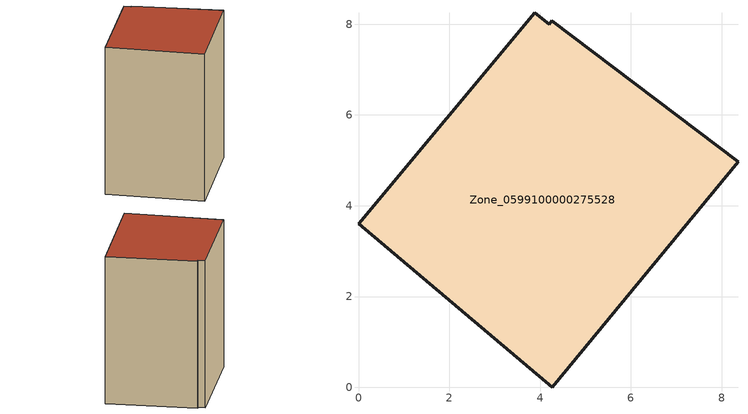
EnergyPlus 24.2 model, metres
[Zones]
Zone_0599100000275528
 floor ground (C_G): 4.26,8.07 8.36,4.97 4.27,0 0,3.61 3.88,8.25 4.2,8 z0
 wall outside (C_F): 4.27,0 8.36,4.97 4.26,8.07 4.2,8 3.88,8.25 0,3.61 4.27,0 z0:8.74
 roof outside (C_R): 8.36,4.97 4.26,8.07 4.2,8 3.88,8.25 0,3.61 4.27,0 z8.74
[BUILDING]
Pand.0599100000275528: North Axis=0; Terrain=City; Loads Convergence Tolerance Value=0.04; Temperature Convergence Tolerance Value=0.4; Solar Distribution=FullExterior; Maximum Number of Warmup Days=25; Minimum Number of Warmup Days=1
[Site:Location]
Rotterdam.The.Hague.AP_ZH_NLD Design_Conditions: Latitude=51.96; Longitude=4.45; Time Zone=1; Elevation=-4.5
[SITE:GROUNDTEMPERATURE:BUILDINGSURFACE]
18, 18, 18, 18, 18, 18, 18, 18, 18, 18, 18, 18
[MATERIAL] Thermal Absorptance=0.9; Solar Absorptance=0.7; Visible Absorptance=0.7
Name | Roughness | Thickness | Conductivity | Density | Specific Heat
G.TI.1946 | MediumSmooth | 0.15 | 1 | 540 | 1210
F.TI.1946 | Rough | 0.3 | 0.857143 | 1920 | 840
R.TI.1946 | MediumRough | 0.2 | 0.1 | 1500 | 1000
[CONSTRUCTION]
C_G: G.TI.1946
C_F: F.TI.1946
C_R: R.TI.1946
[ZONE]
Zone_0599100000275528: Type=1; Multiplier=1; Ceiling Height=Autocalculate; Volume=Autocalculate; Floor Area=autocalculate; Part of Total Floor Area=Yes
[ZONEINFILTRATION:DESIGNFLOWRATE]
Infil_Zone_0599100000275528: Zone or ZoneList or Space or SpaceList=Zone_0599100000275528; Schedule=AlwaysOn; Design Flow Rate Calculation Method=Flow/Area; Flow Rate per Floor Area=0.003; Constant Term Coefficient=1; Temperature Term Coefficient=0; Velocity Term Coefficient=0; Velocity Squared Term Coefficient=0
[HVACTEMPLATE:ZONE:IDEALLOADSAIRSYSTEM]
Zone_0599100000275528: Maximum Heating Supply Air Temperature=50; Minimum Cooling Supply Air Temperature=13; Maximum Heating Supply Air Humidity Ratio=0.0156; Minimum Cooling Supply Air Humidity Ratio=0.0077; Heating Limit=NoLimit; Cooling Limit=NoLimit; Dehumidification Control Type=ConstantSensibleHeatRatio; Cooling Sensible Heat Ratio=0.7; Dehumidification Setpoint=60; Humidification Control Type=None; Humidification Setpoint=30; Outdoor Air Method=None; Outdoor Air Flow Rate per Person=0.00944; Outdoor Air Flow Rate per Zone Floor Area=0; Outdoor Air Flow Rate per Zone=0; Demand Controlled Ventilation Type=None; Outdoor Air Economizer Type=NoEconomizer; Heat Recovery Type=None; Sensible Heat Recovery Effectiveness=0.7; Latent Heat Recovery Effectiveness=0.65
[ZONECONTROL:THERMOSTAT]
ThermostatControl_Zone_0599100000275528: Zone or ZoneList=Zone_0599100000275528; Control Type Schedule=DualSetpointControlType; Control 1=Thermostat_Zone_0599100000275528; Temperature Difference Between Cutout And Setpoint=0
[THERMOSTATSETPOINT:DUALSETPOINT]
Thermostat_Zone_0599100000275528: Heating Setpoint Temperature Schedule=HeatingSetpoint_Zone_0599100000275528; Cooling Setpoint Temperature Schedule=CoolingSetpoint_Zone_0599100000275528
[SCHEDULE:COMPACT]
HeatingSetpoint_Zone_0599100000275528: Through: 12/31, For: AllDays, Until: 24:00, 21
CoolingSetpoint_Zone_0599100000275528: Through: 12/31, For: AllDays, Until: 24:00, 24
DualSetpointControlType: Through: 12/31, For: AllDays, Until: 24:00, 4
AlwaysOn: Through: 12/31, For: AllDays, Until: 24:00, 1
